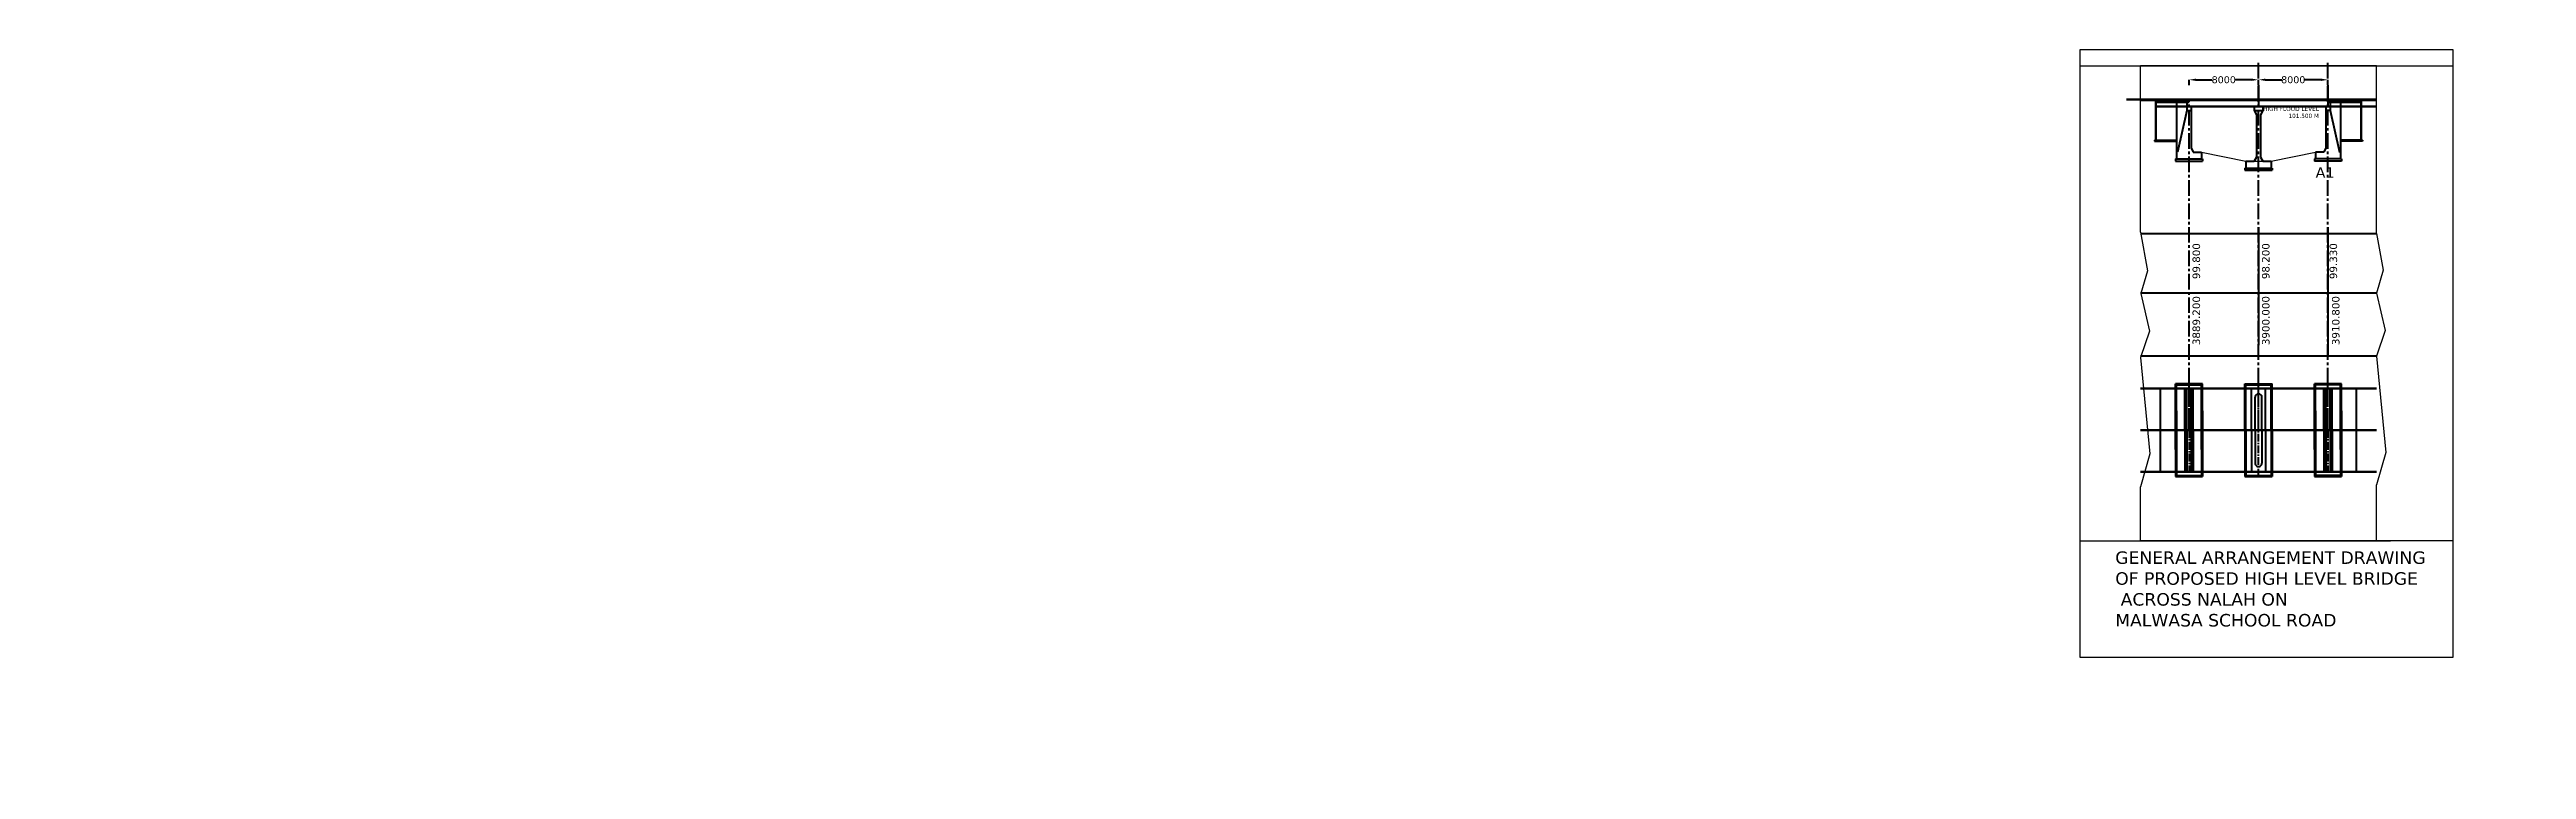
# Model space of a CAD drawing. Header units: metres. Extents: x -353398 to 3149, y -15010 to 88621.
import ezdxf

# ---------------------------------------------------------------- set-up
doc = ezdxf.new("R2010")
doc.units = ezdxf.units.M
doc.header["$MEASUREMENT"] = 0
doc.header["$PDMODE"] = 34
doc.linetypes.add('CENTER2', pattern=[1.125, 0.75, -0.125, 0.125, -0.125])
for name, color, linetype in [('centreline', 6, 'CENTER2'), ('PILLER', 10, 'Continuous'), ('PLAN', 10, 'Continuous')]:
    doc.layers.add(name, color=color, linetype=linetype)
for name, color, linetype, lineweight in [('EXISTING B WALL', 5, 'Continuous', 30), ('S PROJ', 172, 'Continuous', 0), ('S TEXT', 7, 'Continuous', 20)]:
    doc.layers.add(name, color=color, linetype=linetype, lineweight=lineweight)
doc.styles.add('arial', font='arial.ttf')
doc.styles.get("Standard").update_dxf_attribs({"font": 'verdana.ttf'})
doc.dimstyles.new('ISO-25', dxfattribs={"dimtxt": 1000, "dimasz": 1000, "dimexe": 1.25, "dimexo": 0.625, "dimtad": 0, "dimtxsty": 'Standard', "dimcen": 75, "dimadec": 0, "dimazin": 0, "dimtfac": 1, "dimtmove": 0, "dimatfit": 2, "dimfxl": 0, "dimarcsym": 0})

# ---------------------------------------------------------------- blocks, each defined once
blk = doc.blocks.new('*D14')
at = {"color": 0, "lineweight": -2}
for p, q in [((-35423, 83494), (-35423, 84270)), ((-34423, 84268), (-32086, 84268)), ((-26423, 84268), (-28760, 84268)), ((-25423, 83494), (-25423, 84270))]:
    blk.add_line(p, q, dxfattribs=at)
at = {"color": 0}
for points in [[(-34423, 84435), (-34423, 84102), (-35423, 84268)], [(-26423, 84435), (-26423, 84102), (-25423, 84268)]]:
    blk.add_solid(points, dxfattribs=at)
at = {"layer": 'Defpoints', "color": 0}
for p in [(-35423, 83493), (-25423, 84268), (-25423, 83493)]:
    blk.add_point(p, dxfattribs=at)
at = {"color": 0, "insert": (-30423, 84268), "char_height": 1000, "attachment_point": 5}
blk.add_mtext('8000', dxfattribs=at)
blk = doc.blocks.new('*D15')
at = {"color": 0, "lineweight": -2}
for p, q in [((-45423, 83494), (-45423, 84270)), ((-44423, 84268), (-42086, 84268)), ((-36423, 84268), (-38760, 84268)), ((-35423, 83494), (-35423, 84270))]:
    blk.add_line(p, q, dxfattribs=at)
at = {"color": 0}
for points in [[(-44423, 84435), (-44423, 84102), (-45423, 84268)], [(-36423, 84435), (-36423, 84102), (-35423, 84268)]]:
    blk.add_solid(points, dxfattribs=at)
at = {"layer": 'Defpoints', "color": 0}
for p in [(-45423, 83493), (-35423, 84268), (-35423, 83493)]:
    blk.add_point(p, dxfattribs=at)
at = {"color": 0, "insert": (-40423, 84268), "char_height": 1000, "attachment_point": 5}
blk.add_mtext('8000', dxfattribs=at)

msp = doc.modelspace()

# ---------------------------------------------------------------- linework, layer by layer
for p, q in [((-35423.286, 83493.303), (-35423.286, 80443.303)), ((-25423.286, 83493.303), (-25423.286, 80443.303)), ((-25423.286, 83493.303), (-25423.286, 80443.303)), ((-47223.286, 81043.303), (-47223.286, 72871.625)), ((-23623.286, 81043.303), (-23623.286, 72871.625)), ((-50373.286, 75593.303), (-50373.286, 75443.303)), ((-50373.286, 75593.303), (-47223.286, 75593.303)), ((-50373.286, 75443.303), (-47223.286, 75443.303)), ((-20473.286, 75593.303), (-23623.286, 75593.303)), ((-20473.286, 75443.303), (-23623.286, 75443.303)), ((-20473.286, 75593.303), (-20473.286, 75443.303)), ((-47373.286, 72871.625), (-47373.286, 72571.625)), ((-47373.286, 72871.625), (-43473.286, 72871.625)), ((-47373.286, 72571.625), (-43473.286, 72571.625)), ((-47223.286, 73871.625), (-47073.286, 73871.625)), ((-43473.286, 72871.625), (-43473.286, 72571.625)), ((-37373.286, 71548.041), (-33473.286, 71548.041)), ((-37373.286, 71548.041), (-37373.286, 71248.041)), ((-33473.286, 71548.041), (-33473.286, 71248.041)), ((-27373.286, 72871.625), (-27373.286, 72571.625)), ((-23473.286, 72871.625), (-27373.286, 72871.625)), ((-23473.286, 72571.625), (-27373.286, 72571.625)), ((-23623.286, 73871.625), (-23773.286, 73871.625)), ((-23473.286, 72871.625), (-23473.286, 72571.625)), ((-37373.286, 71248.041), (-33473.286, 71248.041)), ((-52423.286, 62134.077), (-18423.286, 62134.077)), ((-35423.286, 63067.077), (-35423.286, 46067.077)), ((-35423.286, 63067.077), (-35423.286, 46067.077)), ((-25423.286, 63067.077), (-25423.286, 46067.077)), ((-25423.286, 63067.077), (-25423.286, 46067.077)), ((-25423.286, 62134.077), (-25423.286, 44500.077)), ((-25423.286, 61134.077), (-25423.286, 46067.077)), ((-18423.286, 53567.077), (-52423.286, 53567.077)), ((-18423.286, 44500.077), (-52423.286, 44500.077)), ((-47373.286, 40494.229), (-43473.286, 40494.229)), ((-47373.286, 31044.229), (-47373.286, 40494.229)), ((-43473.286, 40494.229), (-47373.286, 40494.229)), ((-47373.286, 40494.229), (-43473.286, 40494.229)), ((-47373.285, 31044.229), (-47373.286, 40494.229)), ((-43473.286, 40494.229), (-47223.286, 40494.229)), ((-47223.286, 40344.229), (-43623.286, 40344.229)), ((-47223.286, 40344.229), (-43623.286, 40344.229)), ((-47223.285, 31044.229), (-47223.286, 40344.229)), ((-43623.285, 31044.229), (-43623.286, 40344.229)), ((-43473.286, 31044.229), (-43473.286, 40494.229)), ((-43473.285, 31044.229), (-43473.286, 40494.229)), ((-37373.286, 33825.718), (-37373.286, 40513.882)), ((-37373.286, 40513.882), (-33473.286, 40513.882)), ((-37373.286, 33825.718), (-37373.286, 40513.882)), ((-37223.286, 40363.882), (-33623.286, 40363.882)), ((-37223.286, 33825.718), (-37223.286, 40363.882)), ((-36423.286, 39825.726), (-34423.286, 39825.726)), ((-36423.286, 33825.718), (-36423.286, 39825.726)), ((-34423.286, 33825.718), (-34423.286, 39825.726)), ((-33623.286, 33825.718), (-33623.286, 40363.882)), ((-33623.286, 33825.718), (-33623.286, 40363.882)), ((-33473.286, 33825.718), (-33473.286, 40513.882)), ((-33473.286, 33825.718), (-33473.286, 40513.882)), ((-27373.286, 40494.229), (-23623.286, 40494.229)), ((-23473.286, 40494.229), (-27373.286, 40494.229)), ((-27373.286, 31044.229), (-27373.286, 40494.229)), ((-27373.286, 40494.229), (-23473.286, 40494.229)), ((-23473.286, 40494.229), (-27373.286, 40494.229)), ((-27373.286, 31044.229), (-27373.286, 40494.229)), ((-23623.286, 40344.229), (-27223.286, 40344.229)), ((-23623.286, 40344.229), (-27223.286, 40344.229)), ((-27223.286, 31044.229), (-27223.286, 40344.229)), ((-23623.286, 31044.229), (-23623.286, 40344.229)), ((-23473.286, 31044.229), (-23473.286, 40494.229)), ((-23473.286, 31044.229), (-23473.286, 40494.229)), ((-47373.286, 36607.208), (-47373.285, 27157.208)), ((-47223.286, 36607.208), (-47223.285, 27307.208)), ((-43623.286, 36607.208), (-43623.285, 27307.208)), ((-43473.286, 36607.208), (-43473.285, 27157.208)), ((-36423.286, 33825.718), (-36423.286, 39146.786)), ((-35923.286, 33825.718), (-35923.286, 38563.882)), ((-27373.286, 36607.208), (-27373.286, 27157.208)), ((-27223.286, 36607.208), (-27223.286, 27307.208)), ((-23623.286, 36607.208), (-23623.286, 27307.208)), ((-23473.286, 36607.208), (-23473.286, 27157.208)), ((-37373.286, 33825.718), (-37373.286, 27137.554)), ((-37373.286, 33825.718), (-37373.286, 27137.554)), ((-37223.286, 33825.718), (-37223.286, 27287.554)), ((-36423.286, 33825.718), (-36423.286, 28504.651)), ((-36423.286, 33825.718), (-36423.286, 27825.711)), ((-35923.286, 33825.718), (-35923.286, 29087.555)), ((-34423.286, 33825.718), (-34423.286, 27825.711)), ((-33623.286, 33825.718), (-33623.286, 27287.555)), ((-33623.286, 33825.718), (-33623.286, 27287.554)), ((-33473.286, 33825.718), (-33473.286, 27137.555)), ((-33473.286, 33825.718), (-33473.286, 27137.554)), ((-47373.286, 27157.208), (-43473.286, 27157.208)), ((-43473.285, 27157.208), (-47373.285, 27157.208)), ((-47373.285, 27157.208), (-43473.285, 27157.208)), ((-47223.286, 27307.208), (-43623.286, 27307.208)), ((-43473.286, 27157.208), (-47223.286, 27157.208)), ((-47223.285, 27307.208), (-43623.285, 27307.208)), ((-37373.286, 27137.554), (-33473.286, 27137.554)), ((-37223.286, 27287.554), (-33623.286, 27287.554)), ((-36423.286, 27825.711), (-34423.286, 27825.711)), ((-27373.286, 27157.208), (-23623.286, 27157.208)), ((-23473.286, 27157.208), (-27373.286, 27157.208)), ((-27373.286, 27157.208), (-23473.286, 27157.208)), ((-23473.286, 27157.208), (-27373.286, 27157.208)), ((-23623.286, 27307.208), (-27223.286, 27307.208)), ((-23623.286, 27307.208), (-27223.286, 27307.208))]:
    msp.add_line(p, q)
for centre, start, end in [((-35423.286, 38563.882), 0.00000029, 180.00000029), ((-35423.286, 29087.555), 180.00000029, 0.00000029)]:
    msp.add_arc(centre, 500, start, end)
at = {"layer": 'centreline', "ltscale": 3000}
for p, q in [((-35423.286, 33825.718), (-35423.286, 87059.025)), ((-25423.286, 33825.718), (-25423.286, 87059.025)), ((-45423.286, 33825.718), (-45423.286, 81343.303))]:
    msp.add_line(p, q, dxfattribs=at)
at = {"layer": 'centreline', "ltscale": 1500}
for p, q in [((-45423.286, 33825.718), (-45423.286, 39768.625)), ((-35423.286, 27137.554), (-35423.286, 40513.839)), ((-25423.286, 33825.718), (-25423.286, 39768.625)), ((-45423.286, 33825.718), (-45423.285, 27882.812)), ((-25423.286, 33825.718), (-25423.286, 27882.812))]:
    msp.add_line(p, q, dxfattribs=at)
at = {"layer": 'EXISTING B WALL'}
for p, q in [((-18423.286, 81418.303), (-54423.286, 81418.303)), ((-18423.286, 81343.303), (-52423.286, 81343.303)), ((-50223.286, 81418.303), (-50223.286, 75593.303)), ((-45423.286, 81043.303), (-50223.286, 81043.303)), ((-50223.286, 80443.303), (-28929.699, 80443.303)), ((-50223.286, 80443.303), (-18929.699, 80443.303)), ((-18423.286, 80443.303), (-41916.872, 80443.303)), ((-20623.286, 81043.303), (-25423.286, 81043.303)), ((-20623.286, 81418.303), (-20623.286, 75593.303)), ((-18423.286, 39825.718), (-52423.286, 39825.718)), ((-25377.476, 39825.718), (-52423.286, 39825.718)), ((-45469.095, 39825.718), (-18423.286, 39825.718)), ((-35469.095, 39825.718), (-18423.286, 39825.718)), ((-18423.286, 33825.718), (-52423.286, 33825.718)), ((-25377.476, 33825.718), (-52423.286, 33825.718)), ((-45469.095, 33825.718), (-18423.286, 33825.718)), ((-35469.095, 33825.718), (-18423.286, 33825.718)), ((-18423.286, 27825.718), (-52423.286, 27825.718)), ((-25377.476, 27825.718), (-52423.286, 27825.718)), ((-35469.095, 27825.718), (-18423.286, 27825.718))]:
    msp.add_line(p, q, dxfattribs=at)
at = {"layer": 'PILLER'}
for p, q in [((-45723.286, 79843.303), (-47073.286, 73871.625)), ((-45723.286, 81043.303), (-45723.286, 79843.303)), ((-45723.286, 79843.303), (-45123.286, 79843.303)), ((-45123.286, 80443.303), (-45123.286, 74471.625)), ((-36023.286, 80443.303), (-36023.286, 79843.303)), ((-36023.286, 79843.303), (-35723.286, 79243.303)), ((-36023.286, 79843.303), (-34823.286, 79843.303)), ((-35723.286, 79243.303), (-35723.286, 73148.041)), ((-34823.286, 79843.303), (-35123.286, 79243.303)), ((-35123.286, 79243.303), (-35123.286, 73148.041)), ((-34823.286, 80443.303), (-34823.286, 79843.303)), ((-25723.286, 80443.303), (-25723.286, 74471.625)), ((-25123.286, 79843.303), (-25723.286, 79843.303)), ((-25123.286, 81043.303), (-25123.286, 79843.303)), ((-25123.286, 79843.303), (-23773.286, 73871.625)), ((-45123.286, 74471.625), (-44823.286, 73871.625)), ((-44823.286, 73871.625), (-43623.286, 73871.625)), ((-43623.286, 73871.625), (-43623.286, 72871.625)), ((-37223.286, 72548.041), (-37223.286, 71548.041)), ((-37223.286, 72548.041), (-36023.286, 72548.041)), ((-35723.286, 73148.041), (-36023.286, 72548.041)), ((-35123.286, 73148.041), (-34823.286, 72548.041)), ((-34823.286, 72548.041), (-33623.286, 72548.041)), ((-33623.286, 72548.041), (-33623.286, 71548.041)), ((-26023.286, 73871.625), (-27223.286, 73871.625)), ((-27223.286, 73871.625), (-27223.286, 72871.625)), ((-25723.286, 74471.625), (-26023.286, 73871.625))]:
    msp.add_line(p, q, dxfattribs=at)
at = {"layer": 'PLAN'}
for p, q in [((-49523.286, 27825.718), (-49523.286, 39825.718)), ((-46023.286, 33825.718), (-46023.286, 39825.718)), ((-45723.286, 33825.718), (-45723.286, 39825.718)), ((-45123.286, 33825.718), (-45123.286, 39825.718)), ((-45023.286, 33825.718), (-45023.286, 39825.718)), ((-44923.286, 33825.718), (-44923.286, 39825.718)), ((-44823.286, 33825.718), (-44823.286, 39825.718)), ((-26023.286, 33825.718), (-26023.286, 39825.718)), ((-25923.286, 33825.718), (-25923.286, 39825.718)), ((-25823.286, 33825.718), (-25823.286, 39825.718)), ((-25723.286, 33825.718), (-25723.286, 39825.718)), ((-25123.286, 33825.718), (-25123.286, 39825.718)), ((-24823.286, 33825.718), (-24823.286, 39825.718)), ((-21323.286, 27825.718), (-21323.286, 39825.718)), ((-35923.286, 33825.718), (-35923.286, 38563.882)), ((-34923.286, 33825.718), (-34923.286, 38563.882)), ((-46023.286, 33825.718), (-46023.286, 27825.718)), ((-45723.286, 33825.718), (-45723.286, 27825.718)), ((-45123.286, 33825.718), (-45123.286, 27825.718)), ((-45023.286, 33825.718), (-45023.286, 27825.718)), ((-44923.286, 33825.718), (-44923.286, 27825.718)), ((-44823.286, 33825.718), (-44823.286, 27825.718)), ((-35923.286, 33825.718), (-35923.286, 29087.554)), ((-34923.286, 33825.718), (-34923.286, 29087.554)), ((-26023.286, 33825.718), (-26023.286, 27825.718)), ((-25923.286, 33825.718), (-25923.286, 27825.718)), ((-25823.286, 33825.718), (-25823.286, 27825.718)), ((-25723.286, 33825.718), (-25723.286, 27825.718)), ((-25123.286, 33825.718), (-25123.286, 27825.718)), ((-24823.286, 33825.718), (-24823.286, 27825.718))]:
    msp.add_line(p, q, dxfattribs=at)
for centre, start, end in [((-35423.286, 38563.882), 0.00000029, 180.00000029), ((-35423.286, 29087.554), 180.00000029, 0.00000029)]:
    msp.add_arc(centre, 500, start, end, dxfattribs=at)
at = {"layer": 'S TEXT'}
for p, q in [((-61112.227, 88620.938), (-12876.777, 88620.938)), ((-61112.227, 1089.292), (-61112.227, 88620.938)), ((-61112.227, 86286.922), (-52423.286, 86286.922)), ((-52423.286, 86286.922), (-7462.594, 86286.922)), ((-18423.286, 86286.922), (-52423.286, 86286.922)), ((-52423.286, 62314.201), (-52423.286, 86286.922)), ((-18423.286, 62134.077), (-18423.286, 86286.922)), ((-12876.777, 88620.938), (-7462.594, 88620.938)), ((-7462.594, 88620.938), (-7462.594, 1089.292)), ((-43623.286, 73871.625), (-37223.286, 72548.041)), ((-37223.286, 72548.041), (-33623.286, 72548.041)), ((-33623.286, 72548.041), (-27223.286, 73871.625)), ((-52423.286, 62314.201), (-51413.094, 56751.359)), ((-18423.286, 62134.077), (-17465.141, 56857.842)), ((-51413.094, 56751.359), (-52358.389, 53504.725)), ((-52358.389, 53504.725), (-51130.277, 48087.936)), ((-17465.141, 56857.842), (-18423.286, 53567.077)), ((-18423.286, 53567.077), (-17203.717, 48187.974)), ((-51130.277, 48087.936), (-52392.381, 44271.415)), ((-17203.717, 48187.974), (-18423.286, 44500.077)), ((-52392.381, 44271.415), (-51072.421, 30438.792)), ((-18423.286, 44500.077), (-17099.149, 30623.68)), ((-51072.421, 30438.792), (-52423.286, 25688.882)), ((-17099.149, 30623.68), (-18423.286, 25967.751)), ((-52423.286, 17902.998), (-52423.286, 25688.882)), ((-18423.286, 17902.998), (-18423.286, 25967.751)), ((-61112.227, 17902.998), (-16423.286, 17902.998)), ((-7462.594, 17902.998), (-52423.286, 17902.998)), ((-7462.594, 1089.292), (-61112.227, 1089.292))]:
    msp.add_line(p, q, dxfattribs=at)

# ---------------------------------------------------------------- texts
for s, p in [('99.800', (-43838.114, 55567.077)), ('98.200', (-33838.114, 55567.077)), ('99.330', (-24113.18, 55567.077)), ('3889.200', (-43838.114, 46067.077)), ('3900.000', (-33838.84, 46067.077)), ('3910.800', (-23767.164, 46067.077))]:
    msp.add_text(s, height=1080, rotation=90).set_placement(p)
for s, insert, char_height, width, attachment_point in [('A1', (-24484.342, 71673.481), 1500, 1743.2511, 3), ('GENERAL ARRANGEMENT DRAWING \\POF PROPOSED HIGH LEVEL BRIDGE\\P ACROSS NALAH ON \\PMALWASA SCHOOL ROAD ', (-56044.804, 10958.476), 1801.44, 20976160.32, 4)]:
    msp.add_mtext(s, dxfattribs=dict(insert=insert, char_height=char_height, width=width, attachment_point=attachment_point))
at = {"layer": 'S PROJ', "char_height": 0.35, "style": 'arial'}
for insert, attachment_point in [((-215179.669, 13796.592), 9), ((-215144.891, 13796.118), 9), ((-215138.763, 13794.864), 1), ((3053.748, 1023.653), 9), ((3053.748, 1023.653), 9), ((3088.526, 1023.179), 9), ((3088.526, 1023.179), 9), ((3094.655, 1021.925), 1), ((3094.655, 1021.925), 1), ((-353396.916, -2232.44), 9), ((-353362.138, -2232.914), 9), ((-353356.009, -2234.168), 1), ((-135163.498, -15005.379), 9), ((-135128.72, -15005.854), 9), ((-135122.592, -15007.107), 1)]:
    msp.add_mtext('\\A1;', dxfattribs=dict(at, insert=insert, attachment_point=attachment_point))
at = {"layer": 'S TEXT', "insert": (-26728.492, 80378.553), "char_height": 600, "width": 761350.22043, "attachment_point": 3}
msp.add_mtext('HIGH FLOOD LEVEL\\P     101.500 M', dxfattribs=at)
at = {"layer": 'S TEXT', "char_height": 0.35, "style": 'arial'}
for insert, attachment_point in [((-215180.455, 13797.521), 9), ((-215158.964, 13792.285), 1), ((3052.963, 1024.581), 9), ((3052.963, 1024.581), 9), ((3074.454, 1019.345), 1), ((3074.454, 1019.345), 1), ((-353397.701, -2231.511), 9), ((-353376.21, -2236.748), 1), ((-135164.284, -15004.451), 9), ((-135142.793, -15009.687), 1)]:
    msp.add_mtext('\\A1;', dxfattribs=dict(at, insert=insert, attachment_point=attachment_point))
at = {"layer": 'S TEXT', "char_height": 0.2, "style": 'arial'}
for insert, width, attachment_point in [((-215101.079, 14057.654), 0.03303, 9), ((-215101.065, 14056.581), 0.03303, 9), ((-215101.053, 14055.546), 0.03303, 9), ((-215101.024, 14052.516), 0.03303, 9), ((-215101.019, 14052.049), 0.03303, 9), ((-215100.968, 14054.363), 0.03303, 9), ((-215089.661, 14059.472), 0.03303, 1), ((-215084.079, 14059.527), 4.01712, 1), ((3132.339, 1284.715), 0.03303, 9), ((3132.339, 1284.715), 0.03303, 9), ((3132.352, 1283.642), 0.03303, 9), ((3132.352, 1283.642), 0.03303, 9), ((3132.364, 1282.607), 0.03303, 9), ((3132.364, 1282.607), 0.03303, 9), ((3132.394, 1279.577), 0.03303, 9), ((3132.394, 1279.577), 0.03303, 9), ((3132.399, 1279.11), 0.03303, 9), ((3132.399, 1279.11), 0.03303, 9), ((3132.45, 1281.424), 0.03303, 9), ((3132.45, 1281.424), 0.03303, 9), ((3143.756, 1286.532), 0.03303, 1), ((3143.756, 1286.532), 0.03303, 1), ((3149.338, 1286.588), 4.01712, 1), ((3149.338, 1286.588), 4.01712, 1), ((-353318.326, -1971.378), 0.03303, 9), ((-353318.312, -1972.451), 0.03303, 9), ((-353318.3, -1973.486), 0.03303, 9), ((-353318.27, -1976.516), 0.03303, 9), ((-353318.265, -1976.983), 0.03303, 9), ((-353318.214, -1974.669), 0.03303, 9), ((-353306.908, -1969.561), 0.03303, 1), ((-353301.326, -1969.505), 4.01712, 1), ((-135084.908, -14744.317), 0.03303, 9), ((-135084.894, -14745.39), 0.03303, 9), ((-135084.882, -14746.425), 0.03303, 9), ((-135084.853, -14749.455), 0.03303, 9), ((-135084.848, -14749.922), 0.03303, 9), ((-135084.797, -14747.609), 0.03303, 9), ((-135073.491, -14742.5), 0.03303, 1), ((-135067.909, -14742.445), 4.01712, 1)]:
    msp.add_mtext('\\A1;', dxfattribs=dict(at, insert=insert, width=width, attachment_point=attachment_point))

# ---------------------------------------------------------------- dimensions: what is measured, and where the dimension line sits
for base, p1, p2, picture, middle in [((-35423.286, 84268.47), (-45423.286, 83493.303), (-35423.286, 83493.303), '*D15', (-40423.286, 84268.47)), ((-25423.286, 84268.47), (-35423.286, 83493.303), (-25423.286, 83493.303), '*D14', (-30423.286, 84268.47))]:
    dim = msp.add_linear_dim(base=base, p1=p1, p2=p2, angle=0, text='8000', dimstyle='ISO-25')
    dim.commit()
    dim.dimension.update_dxf_attribs({"geometry": picture, "text_midpoint": middle})

doc.saveas('drawing.dxf')
